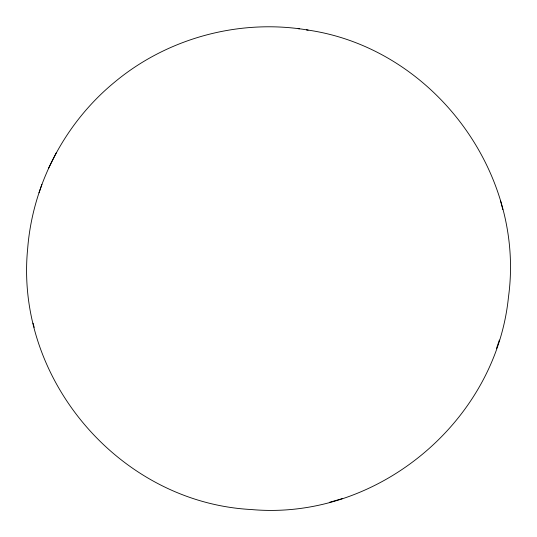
<?xml version="1.0" encoding="UTF-8"?>
<svg xmlns="http://www.w3.org/2000/svg" width="537" height="537" viewBox="0 0 537 537"><rect width="100%" height="100%" fill="white"/><g stroke="black" fill="none" stroke-linecap="round" stroke-linejoin="round"><path stroke-width="0.81" d="M308.131 30.106C240.274 18.466 167.967 37.818 115.025 81.825C65.037 122.644 32.683 184.231 27.669 248.591C14.647 379.303 119.865 502.585 251.363 509.539C376.746 520.816 495.94 422.109 508.485 296.927C525.656 171.793 431.721 47.196 306.432 29.857M39.02 192.823L41.873 184.453M496.497 348.466L499.37 340.049M48.491 168.383L56.204 152.931M329.584 502.303L342.324 498.618M298.163 28.662L299.384 28.837M33.072 323.2L34.167 327.382M500.605 201.026L502.833 209.584"/></g></svg>
